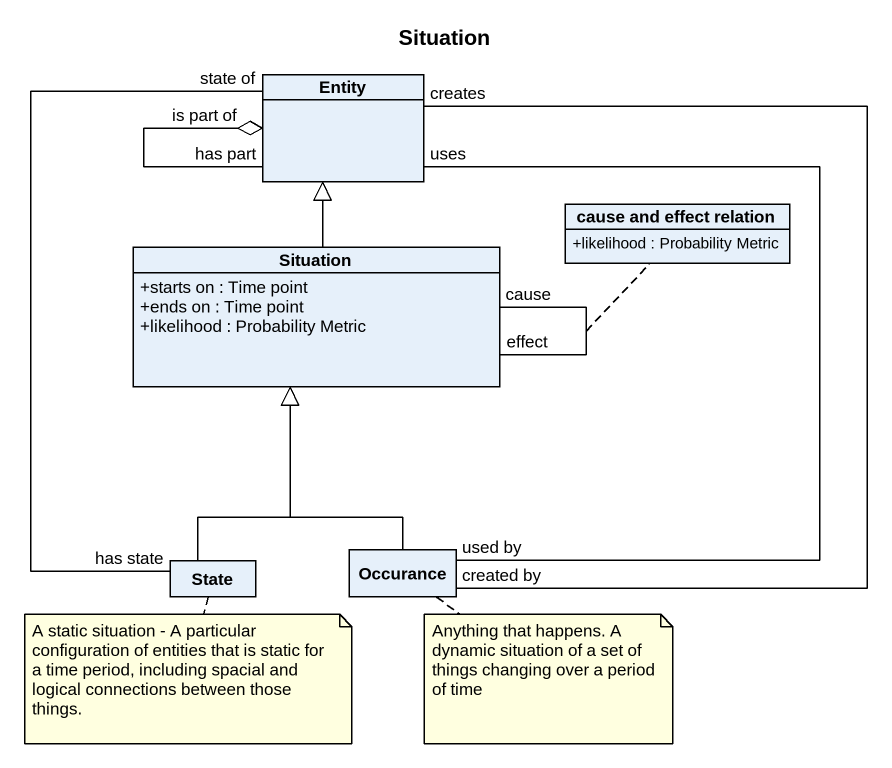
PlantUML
@startuml
title Situation
hide circle
hide empty members
skinparam classAttributeIconSize 0
class "Entity" as Entity_
class Situation {
  +starts on : Time point
  +ends on : Time point
  +likelihood : Probability Metric
}
class "cause and effect relation" as cause_and_effect_relation {
  +likelihood : Probability Metric
}
class "State" as State_
class Occurance
Entity_ "is part of" o-- "has part" Entity_
Situation -up-|> Entity_
Situation "effect" -- "cause" Situation
(Situation, Situation) .. cause_and_effect_relation
State_ "has state" -up- "state of" Entity_
State_ -up-|> Situation
Occurance "created by" -up- "creates" Entity_
Occurance "used by" -up- "uses" Entity_
Occurance -up-|> Situation
note bottom of State_ : A static situation - A particular configuration of entities that is static for a time period, including spacial and logical connections between those things.
note bottom of Occurance : Anything that happens. A dynamic situation of a set of things changing over a period of time
@enduml
